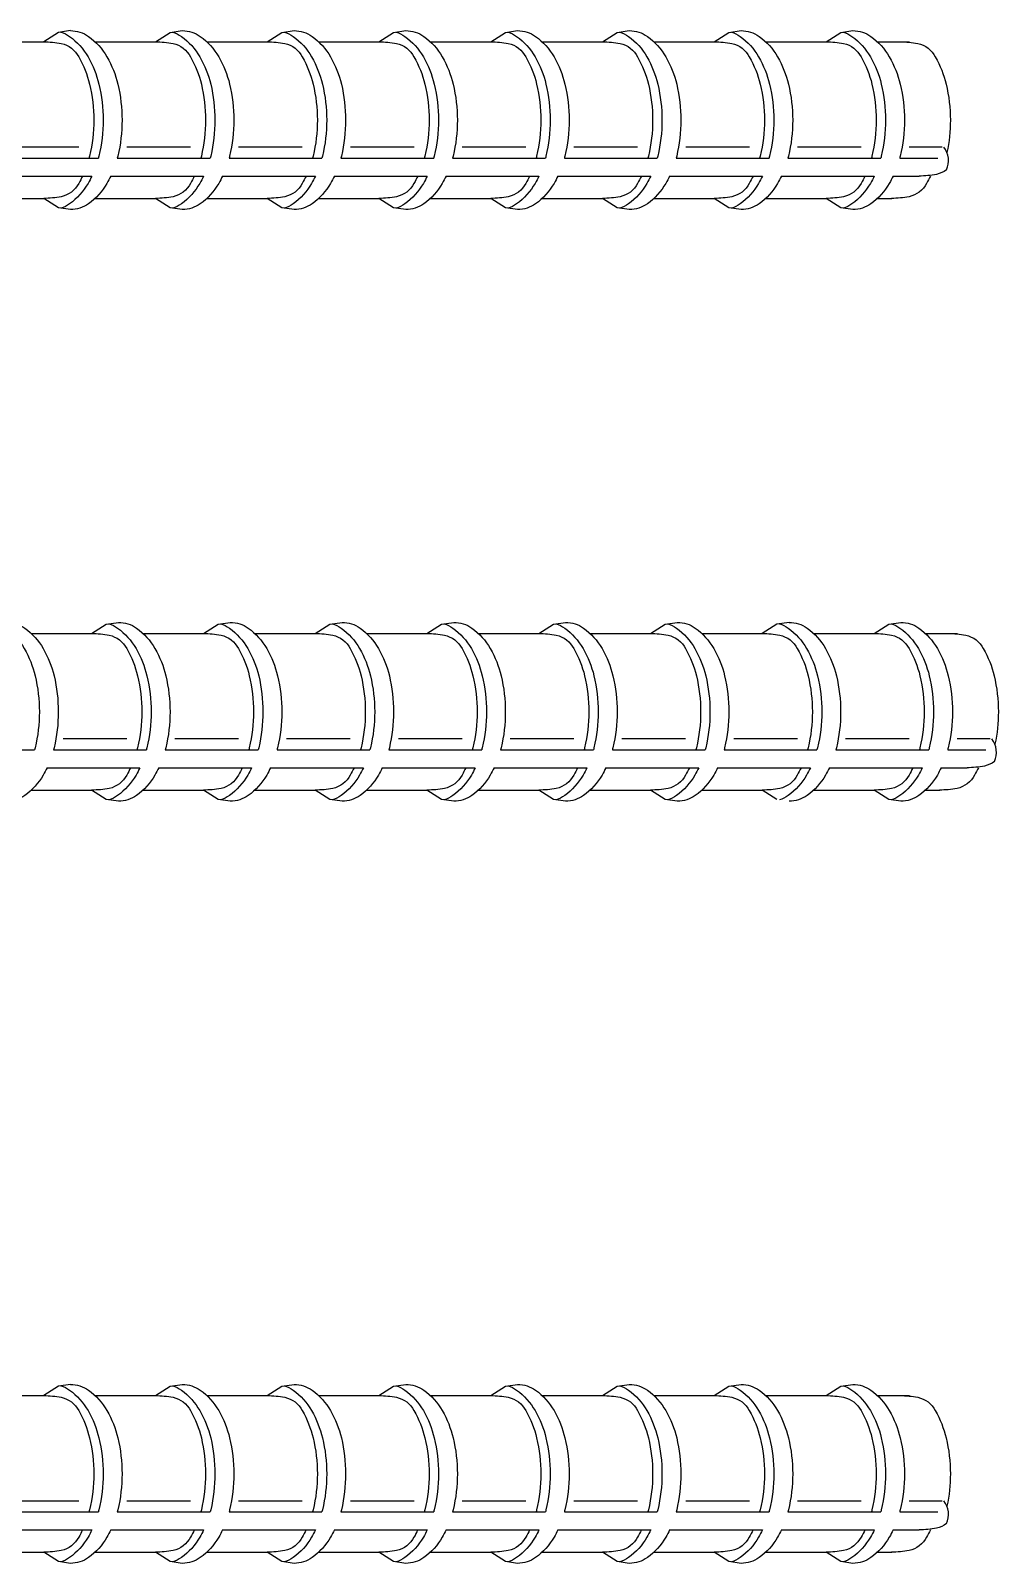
# Model space of a CAD drawing. Header units: millimetres. Extents: x 0 to 10247, y 0 to 6989.
# Drawn here: x 7915 to 10247, y 2 to 3693 of the extents above; entities that cross this region are included whole.
import ezdxf

# ---------------------------------------------------------------- set-up
doc = ezdxf.new("R2010")
doc.units = ezdxf.units.MM
doc.layers.add('4', color=4, linetype='Continuous')

msp = doc.modelspace()

# ---------------------------------------------------------------- linework, layer by layer
at = {"layer": '4'}
for p, q in [((8010.8, 3692.9), (7981.5, 3688.7)), ((7800.6, 3665.9), (7946.7, 3665.9)), ((7981.5, 3688.7), (7946.2, 3665.9)), ((8070, 3665.9), (8216, 3665.9)), ((8339.3, 3665.9), (8485.3, 3665.9)), ((8608.6, 3665.9), (8754.6, 3665.9)), ((8877.9, 3665.9), (9024, 3665.9)), ((9147.3, 3665.9), (9293.3, 3665.9)), ((9416.6, 3665.9), (9562.6, 3665.9)), ((9685.9, 3665.9), (9831.9, 3665.9)), ((9955.2, 3665.9), (10032.8, 3665.9)), ((7877.3, 3412.8), (8030.7, 3412.8)), ((8146.6, 3412.8), (8300.1, 3412.8)), ((8415.9, 3412.8), (8569.4, 3412.8)), ((8685.3, 3412.8), (8838.7, 3412.8)), ((8954.6, 3412.8), (9108, 3412.8)), ((9223.9, 3412.8), (9377.4, 3412.8)), ((9493.2, 3412.8), (9646.7, 3412.8)), ((9762.6, 3412.8), (9916, 3412.8)), ((10031.9, 3412.8), (10111, 3412.8)), ((7854.3, 3385.8), (8078, 3385.8)), ((8123.6, 3385.8), (8347.4, 3385.8)), ((8392.9, 3385.8), (8616.7, 3385.8)), ((8662.2, 3385.8), (8886, 3385.8)), ((8931.6, 3385.8), (9155.3, 3385.8)), ((9200.9, 3385.8), (9424.7, 3385.8)), ((9470.2, 3385.8), (9694, 3385.8)), ((9739.5, 3385.8), (9963.3, 3385.8)), ((10008.9, 3385.8), (10100.5, 3385.8)), ((7838.6, 3342.7), (8062.4, 3342.7)), ((8107.9, 3342.7), (8331.7, 3342.7)), ((8377.2, 3342.7), (8601, 3342.7)), ((8646.6, 3342.7), (8870.3, 3342.7)), ((8915.9, 3342.7), (9139.7, 3342.7)), ((9185.2, 3342.7), (9409, 3342.7)), ((9454.5, 3342.7), (9678.3, 3342.7)), ((9723.9, 3342.7), (9947.6, 3342.7)), ((9993.2, 3342.7), (10055.5, 3342.7)), ((7800.6, 3288.9), (7946.7, 3288.9)), ((7981.5, 3266.1), (7946.2, 3288.9)), ((8070, 3288.9), (8216, 3288.9)), ((8339.3, 3288.9), (8485.3, 3288.9)), ((8608.6, 3288.9), (8754.6, 3288.9)), ((8877.9, 3288.9), (9024, 3288.9)), ((9147.3, 3288.9), (9293.3, 3288.9)), ((9416.6, 3288.9), (9562.6, 3288.9)), ((9685.9, 3288.9), (9831.9, 3288.9)), ((9955.2, 3288.9), (9989.7, 3288.9)), ((8010.8, 3261.9), (7981.5, 3266.1)), ((9713.1, 2263.7), (9677.7, 2240.9)), ((9742.4, 2267.9), (9713.1, 2263.7)), ((7916.3, 2240.9), (8062.3, 2240.9)), ((8185.6, 2240.9), (8331.6, 2240.9)), ((8454.9, 2240.9), (8600.9, 2240.9)), ((8724.2, 2240.9), (8870.3, 2240.9)), ((8993.6, 2240.9), (9139.6, 2240.9)), ((9262.9, 2240.9), (9408.9, 2240.9)), ((9532.2, 2240.9), (9678.2, 2240.9)), ((9801.5, 2240.9), (9947.6, 2240.9)), ((10070.9, 2240.9), (10148.4, 2240.9)), ((7700.6, 1960.8), (7924.3, 1960.8)), ((7969.9, 1960.8), (8193.7, 1960.8)), ((7992.9, 1987.8), (8146.4, 1987.8)), ((8239.2, 1960.8), (8463, 1960.8)), ((8262.2, 1987.8), (8415.7, 1987.8)), ((8508.5, 1960.8), (8732.3, 1960.8)), ((8531.6, 1987.8), (8685, 1987.8)), ((8777.9, 1960.8), (9001.6, 1960.8)), ((8800.9, 1987.8), (8954.3, 1987.8)), ((9047.2, 1960.8), (9271, 1960.8)), ((9070.2, 1987.8), (9223.7, 1987.8)), ((9316.5, 1960.8), (9540.3, 1960.8)), ((9339.5, 1987.8), (9493, 1987.8)), ((9585.8, 1960.8), (9809.6, 1960.8)), ((9608.9, 1987.8), (9762.3, 1987.8)), ((9855.2, 1960.8), (10078.9, 1960.8)), ((9878.2, 1987.8), (10031.6, 1987.8)), ((10124.5, 1960.8), (10216.2, 1960.8)), ((10147.5, 1987.8), (10226.7, 1987.8)), ((7954.2, 1917.7), (8178, 1917.7)), ((8223.5, 1917.7), (8447.3, 1917.7)), ((8492.9, 1917.7), (8716.6, 1917.7)), ((8762.2, 1917.7), (8986, 1917.7)), ((9031.5, 1917.7), (9255.3, 1917.7)), ((9300.8, 1917.7), (9524.6, 1917.7)), ((9570.2, 1917.7), (9793.9, 1917.7)), ((9839.5, 1917.7), (10063.3, 1917.7)), ((10108.8, 1917.7), (10171.1, 1917.7)), ((7916.3, 1863.9), (8062.3, 1863.9)), ((8185.6, 1863.9), (8331.6, 1863.9)), ((8454.9, 1863.9), (8600.9, 1863.9)), ((8724.2, 1863.9), (8870.3, 1863.9)), ((8993.6, 1863.9), (9139.6, 1863.9)), ((9262.9, 1863.9), (9408.9, 1863.9)), ((9532.2, 1863.9), (9678.2, 1863.9)), ((9713.1, 1841.1), (9677.7, 1863.9)), ((9801.5, 1863.9), (9947.6, 1863.9)), ((10070.9, 1863.9), (10105.3, 1863.9)), ((7981.5, 428.4), (7946.2, 405.6)), ((8010.8, 432.6), (7981.5, 428.4)), ((7800.6, 405.6), (7946.7, 405.6)), ((8070, 405.6), (8216, 405.6)), ((8339.3, 405.6), (8485.3, 405.6)), ((8608.6, 405.6), (8754.6, 405.6)), ((8877.9, 405.6), (9024, 405.6)), ((9147.3, 405.6), (9293.3, 405.6)), ((9416.6, 405.6), (9562.6, 405.6)), ((9685.9, 405.6), (9831.9, 405.6)), ((9955.2, 405.6), (10032.8, 405.6)), ((7877.3, 152.5), (8030.7, 152.5)), ((8146.6, 152.5), (8300.1, 152.5)), ((8415.9, 152.5), (8569.4, 152.5)), ((8685.3, 152.5), (8838.7, 152.5)), ((8954.6, 152.5), (9108, 152.5)), ((9223.9, 152.5), (9377.4, 152.5)), ((9493.2, 152.5), (9646.7, 152.5)), ((9762.6, 152.5), (9916, 152.5)), ((10031.9, 152.5), (10111, 152.5)), ((7854.3, 125.5), (8078, 125.5)), ((8123.6, 125.5), (8347.4, 125.5)), ((8392.9, 125.5), (8616.7, 125.5)), ((8662.2, 125.5), (8886, 125.5)), ((8931.6, 125.5), (9155.3, 125.5)), ((9200.9, 125.5), (9424.7, 125.5)), ((9470.2, 125.5), (9694, 125.5)), ((9739.5, 125.5), (9963.3, 125.5)), ((10008.9, 125.5), (10100.5, 125.5)), ((7838.6, 82.4), (8062.4, 82.4)), ((8107.9, 82.4), (8331.7, 82.4)), ((8377.2, 82.4), (8601, 82.4)), ((8646.6, 82.4), (8870.3, 82.4)), ((8915.9, 82.4), (9139.7, 82.4)), ((9185.2, 82.4), (9409, 82.4)), ((9454.5, 82.4), (9678.3, 82.4)), ((9723.9, 82.4), (9947.6, 82.4)), ((9993.2, 82.4), (10055.5, 82.4)), ((7800.6, 28.6), (7946.7, 28.6)), ((7981.5, 5.8), (7946.2, 28.6)), ((8010.8, 1.6), (7981.5, 5.8)), ((8070, 28.6), (8216, 28.6)), ((8339.3, 28.6), (8485.3, 28.6)), ((8608.6, 28.6), (8754.6, 28.6)), ((8877.9, 28.6), (9024, 28.6)), ((9147.3, 28.6), (9293.3, 28.6)), ((9416.6, 28.6), (9562.6, 28.6)), ((9685.9, 28.6), (9831.9, 28.6)), ((9955.2, 28.6), (9989.7, 28.6))]:
    msp.add_line(p, q, dxfattribs=at)
for points in [[(8010.8, 3692.9, -0.156984), (8054.2, 3678.9, -0.106606), (8098.7, 3629.8, -0.072284), (8124.9, 3563.9, -0.05869), (8135, 3477.4, -0.05869), (8124.9, 3390.9, -0.005285), (8123.6, 3385.8, -0.106606)], [(8215.5, 3665.9), (8250.8, 3688.7), (8280.1, 3692.9, -0.156984), (8323.5, 3678.9, -0.106606), (8368, 3629.8, -0.072284), (8394.2, 3563.9, -0.05869), (8404.4, 3477.4, -0.05869), (8394.2, 3390.9, -0.005285), (8392.9, 3385.8, -0.106606)], [(8484.8, 3665.9), (8520.2, 3688.7), (8549.4, 3692.9, -0.156984), (8592.8, 3678.9, -0.106606), (8637.3, 3629.8, -0.072284), (8663.5, 3563.9, -0.05869), (8673.7, 3477.4, -0.05869), (8663.5, 3390.9, -0.005285), (8662.2, 3385.8, -0.106606)], [(8754.1, 3665.9), (8789.5, 3688.7), (8818.8, 3692.9, -0.156984), (8862.2, 3678.9, -0.106606), (8906.6, 3629.8, -0.072284), (8932.8, 3563.9, -0.05869), (8943, 3477.4, -0.05869), (8932.8, 3390.9, -0.005285), (8931.6, 3385.8, -0.106606)], [(9023.5, 3665.9), (9058.8, 3688.7), (9088.1, 3692.9, -0.156984), (9131.5, 3678.9, -0.106606), (9176, 3629.8, -0.072284), (9202.2, 3563.9, -0.05869), (9212.3, 3477.4, -0.05869), (9202.2, 3390.9, -0.005285), (9200.9, 3385.8, -0.106606)], [(9292.8, 3665.9), (9328.1, 3688.7), (9357.4, 3692.9, -0.156984), (9400.8, 3678.9, -0.106606), (9445.3, 3629.8, -0.072284), (9471.5, 3563.9, -0.05869), (9481.7, 3477.4, -0.05869), (9471.5, 3390.9, -0.005285), (9470.2, 3385.8, -0.106606)], [(9562.1, 3665.9), (9597.5, 3688.7), (9626.7, 3692.9, -0.156984), (9670.1, 3678.9, -0.106606), (9714.6, 3629.8, -0.072284), (9740.8, 3563.9, -0.05869), (9751, 3477.4, -0.05869), (9740.8, 3390.9, -0.005285), (9739.5, 3385.8, -0.106606)], [(9831.4, 3665.9), (9866.8, 3688.7), (9896.1, 3692.9, -0.156984), (9939.5, 3678.9, -0.106606), (9983.9, 3629.8, -0.072284), (10010.1, 3563.9, -0.05869), (10020.3, 3477.4, -0.05869), (10010.1, 3390.9, -0.005285), (10008.9, 3385.8, -0.106606)], [(7946.2, 3665.9, -0.047901), (7988.5, 3661.9, -0.22525), (8030.6, 3629.8, -0.072284), (8056.8, 3563.9, -0.05869), (8066.9, 3477.4, -0.05869), (8056.8, 3390.9, -0.005285), (8055.5, 3385.8, -0.22525)], [(7987.3, 3689.5, -0.080536), (8008.6, 3678.9, -0.106606), (8053.1, 3629.8, -0.072284), (8079.3, 3563.9, -0.05869), (8089.5, 3477.4, -0.05869), (8079.3, 3390.9, -0.005285), (8078, 3385.8, -0.106606)], [(8215.5, 3665.9, -0.047901), (8257.9, 3661.9, -0.22525), (8299.9, 3629.8, -0.072284), (8326.1, 3563.9, -0.05869), (8336.3, 3477.4, -0.05869), (8326.1, 3390.9, -0.005285), (8324.8, 3385.8, -0.22525)], [(8256.6, 3689.5, -0.080536), (8278, 3678.9, -0.106606), (8322.4, 3629.8, -0.072284), (8348.6, 3563.9, -0.05869), (8358.8, 3477.4, -0.05869), (8348.6, 3390.9, -0.005285), (8347.4, 3385.8, -0.106606)], [(8484.8, 3665.9, -0.047901), (8527.2, 3661.9, -0.22525), (8569.2, 3629.8, -0.072284), (8595.4, 3563.9, -0.05869), (8605.6, 3477.4, -0.05869), (8595.4, 3390.9, -0.005285), (8594.1, 3385.8, -0.22525)], [(8526, 3689.5, -0.080536), (8547.3, 3678.9, -0.106606), (8591.7, 3629.8, -0.072284), (8617.9, 3563.9, -0.05869), (8628.1, 3477.4, -0.05869), (8617.9, 3390.9, -0.005285), (8616.7, 3385.8, -0.106606)], [(8754.1, 3665.9, -0.047901), (8796.5, 3661.9, -0.22525), (8838.5, 3629.8, -0.072284), (8864.7, 3563.9, -0.05869), (8874.9, 3477.4, -0.05869), (8864.7, 3390.9, -0.005285), (8863.5, 3385.8, -0.22525)], [(8795.3, 3689.5, -0.080536), (8816.6, 3678.9, -0.106606), (8861.1, 3629.8, -0.072284), (8887.3, 3563.9, -0.05869), (8897.5, 3477.4, -0.05869), (8887.3, 3390.9, -0.005285), (8886, 3385.8, -0.106606)], [(9023.5, 3665.9, -0.047901), (9065.8, 3661.9, -0.22525), (9107.9, 3629.8, -0.072284), (9134.1, 3563.9, -0.05869), (9144.2, 3477.4, -0.05869), (9134.1, 3390.9, -0.005285), (9132.8, 3385.8, -0.22525)], [(9064.6, 3689.5, -0.080536), (9085.9, 3678.9, -0.106606), (9130.4, 3629.8, -0.072284), (9156.6, 3563.9, -0.05869), (9166.8, 3477.4, -0.05869), (9156.6, 3390.9, -0.005285), (9155.3, 3385.8, -0.106606)], [(9292.8, 3665.9, -0.047901), (9335.2, 3661.9, -0.22525), (9377.2, 3629.8, -0.072284), (9403.4, 3563.9, -0.05869), (9413.6, 3477.4, -0.05869), (9403.4, 3390.9, -0.005285), (9402.1, 3385.8, -0.22525)], [(9333.9, 3689.5, -0.080536), (9355.3, 3678.9, -0.106606), (9399.7, 3629.8, -0.072284), (9425.9, 3563.9, -0.05869), (9436.1, 3477.4, -0.05869), (9425.9, 3390.9, -0.005285), (9424.7, 3385.8, -0.106606)], [(9562.1, 3665.9, -0.047901), (9604.5, 3661.9, -0.22525), (9646.5, 3629.8, -0.072284), (9672.7, 3563.9, -0.05869), (9682.9, 3477.4, -0.05869), (9672.7, 3390.9, -0.005285), (9671.4, 3385.8, -0.22525)], [(9603.3, 3689.5, -0.080536), (9624.6, 3678.9, -0.106606), (9669, 3629.8, -0.072284), (9695.2, 3563.9, -0.05869), (9705.4, 3477.4, -0.05869), (9695.2, 3390.9, -0.005285), (9694, 3385.8, -0.106606)], [(9831.4, 3665.9, -0.047901), (9873.8, 3661.9, -0.22525), (9915.8, 3629.8, -0.072284), (9942, 3563.9, -0.05869), (9952.2, 3477.4, -0.05869), (9942, 3390.9, -0.005285), (9940.8, 3385.8, -0.22525)], [(9872.6, 3689.5, -0.080536), (9893.9, 3678.9, -0.106606), (9938.4, 3629.8, -0.072284), (9964.6, 3563.9, -0.05869), (9974.8, 3477.4, -0.05869), (9964.6, 3390.9, -0.005285), (9963.3, 3385.8, -0.106606)], [(10010.2, 3665.9, -0.047901), (10052.6, 3661.9, -0.22525), (10094.6, 3629.8, -0.072284), (10120.8, 3563.9, -0.05869), (10131, 3477.4, -0.052901), (10122.7, 3399.3, -0.013601)], [(8039.8, 3342.7, -0.020276), (8030.6, 3325.1, -0.22525), (7988.5, 3292.9, -0.047901), (7946.2, 3288.9)], [(8062.4, 3342.7, -0.020276), (8053.1, 3325.1, -0.106606), (8008.6, 3275.9, -0.080536), (7987.3, 3265.3, -0.156984)], [(8107.9, 3342.7, -0.020276), (8098.7, 3325.1, -0.106606), (8054.2, 3275.9, -0.156984), (8010.8, 3261.9, -0.156984)], [(8309.1, 3342.7, -0.020276), (8299.9, 3325.1, -0.22525), (8257.9, 3292.9, -0.047901), (8215.5, 3288.9)], [(8377.2, 3342.7, -0.020276), (8368, 3325.1, -0.106606), (8323.5, 3275.9, -0.156984), (8280.1, 3261.9), (8250.8, 3266.1), (8215.5, 3288.9)], [(8331.7, 3342.7, -0.020276), (8322.4, 3325.1, -0.106606), (8278, 3275.9, -0.080536), (8256.6, 3265.3, -0.156984)], [(8578.5, 3342.7, -0.020276), (8569.2, 3325.1, -0.22525), (8527.2, 3292.9, -0.047901), (8484.8, 3288.9)], [(8646.6, 3342.7, -0.020276), (8637.3, 3325.1, -0.106606), (8592.8, 3275.9, -0.156984), (8549.4, 3261.9), (8520.2, 3266.1), (8484.8, 3288.9)], [(8601, 3342.7, -0.020276), (8591.7, 3325.1, -0.106606), (8547.3, 3275.9, -0.080536), (8526, 3265.3, -0.156984)], [(8915.9, 3342.7, -0.020276), (8906.6, 3325.1, -0.106606), (8862.2, 3275.9, -0.156984), (8818.8, 3261.9), (8789.5, 3266.1), (8754.1, 3288.9)], [(8847.8, 3342.7, -0.020276), (8838.5, 3325.1, -0.22525), (8796.5, 3292.9, -0.047901), (8754.1, 3288.9)], [(8870.3, 3342.7, -0.020276), (8861.1, 3325.1, -0.106606), (8816.6, 3275.9, -0.080536), (8795.3, 3265.3, -0.156984)], [(9117.1, 3342.7, -0.020276), (9107.9, 3325.1, -0.22525), (9065.8, 3292.9, -0.047901), (9023.5, 3288.9)], [(9185.2, 3342.7, -0.020276), (9176, 3325.1, -0.106606), (9131.5, 3275.9, -0.156984), (9088.1, 3261.9), (9058.8, 3266.1), (9023.5, 3288.9)], [(9139.7, 3342.7, -0.020276), (9130.4, 3325.1, -0.106606), (9085.9, 3275.9, -0.080536), (9064.6, 3265.3, -0.156984)], [(9454.5, 3342.7, -0.020276), (9445.3, 3325.1, -0.106606), (9400.8, 3275.9, -0.156984), (9357.4, 3261.9), (9328.1, 3266.1), (9292.8, 3288.9)], [(9386.4, 3342.7, -0.020276), (9377.2, 3325.1, -0.22525), (9335.2, 3292.9, -0.047901), (9292.8, 3288.9)], [(9409, 3342.7, -0.020276), (9399.7, 3325.1, -0.106606), (9355.3, 3275.9, -0.080536), (9333.9, 3265.3, -0.156984)], [(9655.8, 3342.7, -0.020276), (9646.5, 3325.1, -0.22525), (9604.5, 3292.9, -0.047901), (9562.1, 3288.9)], [(9723.9, 3342.7, -0.020276), (9714.6, 3325.1, -0.106606), (9670.1, 3275.9, -0.156984), (9626.7, 3261.9), (9597.5, 3266.1), (9562.1, 3288.9)], [(9678.3, 3342.7, -0.020276), (9669, 3325.1, -0.106606), (9624.6, 3275.9, -0.080536), (9603.3, 3265.3, -0.156984)], [(9925.1, 3342.7, -0.020276), (9915.8, 3325.1, -0.22525), (9873.8, 3292.9, -0.047901), (9831.4, 3288.9)], [(9993.2, 3342.7, -0.020276), (9983.9, 3325.1, -0.106606), (9939.5, 3275.9, -0.156984), (9896.1, 3261.9), (9866.8, 3266.1), (9831.4, 3288.9)], [(9947.6, 3342.7, -0.020276), (9938.4, 3325.1, -0.106606), (9893.9, 3275.9, -0.080536), (9872.6, 3265.3, -0.156984)], [(10082.8, 3342.7, -0.020276), (10073.5, 3325.1, -0.22525), (10031.5, 3292.9, -0.047901), (9989.2, 3288.9)], [(10121.9, 3357.7, -0.108232), (10097.9, 3346.8, -0.047901), (10055.5, 3342.7)], [(7792.5, 2240.9), (7827.8, 2263.7), (7857.1, 2267.9, -0.156984), (7900.5, 2253.9, -0.106606), (7945, 2204.8, -0.072284), (7971.2, 2138.9, -0.05869), (7981.3, 2052.4, -0.05869), (7971.2, 1965.9, -0.005285), (7969.9, 1960.8, -0.106606)], [(7833.6, 2264.5, -0.080536), (7854.9, 2253.9, -0.106606), (7899.4, 2204.8, -0.072284), (7925.6, 2138.9, -0.05869), (7935.8, 2052.4, -0.05869), (7925.6, 1965.9, -0.005285), (7924.3, 1960.8, -0.106606)], [(8061.8, 2240.9), (8097.1, 2263.7), (8126.4, 2267.9, -0.156984), (8169.8, 2253.9, -0.106606), (8214.3, 2204.8, -0.072284), (8240.5, 2138.9, -0.05869), (8250.7, 2052.4, -0.05869), (8240.5, 1965.9, -0.005285), (8239.2, 1960.8, -0.106606)], [(8102.9, 2264.5, -0.080536), (8124.3, 2253.9, -0.106606), (8168.7, 2204.8, -0.072284), (8194.9, 2138.9, -0.05869), (8205.1, 2052.4, -0.05869), (8194.9, 1965.9, -0.005285), (8193.7, 1960.8, -0.106606)], [(8331.1, 2240.9), (8366.5, 2263.7), (8395.7, 2267.9, -0.156984), (8439.1, 2253.9, -0.106606), (8483.6, 2204.8, -0.072284), (8509.8, 2138.9, -0.05869), (8520, 2052.4, -0.05869), (8509.8, 1965.9, -0.005285), (8508.5, 1960.8, -0.106606)], [(8372.3, 2264.5, -0.080536), (8393.6, 2253.9, -0.106606), (8438, 2204.8, -0.072284), (8464.3, 2138.9, -0.05869), (8474.4, 2052.4, -0.05869), (8464.3, 1965.9, -0.005285), (8463, 1960.8, -0.106606)], [(8600.4, 2240.9), (8635.8, 2263.7), (8665.1, 2267.9, -0.156984), (8708.5, 2253.9, -0.106606), (8752.9, 2204.8, -0.072284), (8779.1, 2138.9, -0.05869), (8789.3, 2052.4, -0.05869), (8779.1, 1965.9, -0.005285), (8777.9, 1960.8, -0.106606)], [(8641.6, 2264.5, -0.080536), (8662.9, 2253.9, -0.106606), (8707.4, 2204.8, -0.072284), (8733.6, 2138.9, -0.05869), (8743.8, 2052.4, -0.05869), (8733.6, 1965.9, -0.005285), (8732.3, 1960.8, -0.106606)], [(8869.8, 2240.9), (8905.1, 2263.7), (8934.4, 2267.9, -0.156984), (8977.8, 2253.9, -0.106606), (9022.3, 2204.8, -0.072284), (9048.5, 2138.9, -0.05869), (9058.6, 2052.4, -0.05869), (9048.5, 1965.9, -0.005285), (9047.2, 1960.8, -0.106606)], [(8910.9, 2264.5, -0.080536), (8932.2, 2253.9, -0.106606), (8976.7, 2204.8, -0.072284), (9002.9, 2138.9, -0.05869), (9013.1, 2052.4, -0.05869), (9002.9, 1965.9, -0.005285), (9001.6, 1960.8, -0.106606)], [(9139.1, 2240.9), (9174.4, 2263.7), (9203.7, 2267.9, -0.156984), (9247.1, 2253.9, -0.106606), (9291.6, 2204.8, -0.072284), (9317.8, 2138.9, -0.05869), (9328, 2052.4, -0.05869), (9317.8, 1965.9, -0.005285), (9316.5, 1960.8, -0.106606)], [(9180.2, 2264.5, -0.080536), (9201.6, 2253.9, -0.106606), (9246, 2204.8, -0.072284), (9272.2, 2138.9, -0.05869), (9282.4, 2052.4, -0.05869), (9272.2, 1965.9, -0.005285), (9271, 1960.8, -0.106606)], [(9408.4, 2240.9), (9443.8, 2263.7), (9473, 2267.9, -0.156984), (9516.4, 2253.9, -0.106606), (9560.9, 2204.8, -0.072284), (9587.1, 2138.9, -0.05869), (9597.3, 2052.4, -0.05869), (9587.1, 1965.9, -0.005285), (9585.8, 1960.8, -0.106606)], [(9449.6, 2264.5, -0.080536), (9470.9, 2253.9, -0.106606), (9515.3, 2204.8, -0.072284), (9541.6, 2138.9, -0.05869), (9551.7, 2052.4, -0.05869), (9541.6, 1965.9, -0.005285), (9540.3, 1960.8, -0.106606)], [(9718.9, 2264.5, -0.080536), (9740.2, 2253.9, -0.106606), (9784.7, 2204.8, -0.072284), (9810.9, 2138.9, -0.05869), (9821.1, 2052.4, -0.05869), (9810.9, 1965.9, -0.005285), (9809.6, 1960.8, -0.106606)], [(9742.4, 2267.9, -0.156984), (9785.8, 2253.9, -0.106606), (9830.2, 2204.8, -0.072284), (9856.4, 2138.9, -0.05869), (9866.6, 2052.4, -0.05869), (9856.4, 1965.9, -0.005285), (9855.2, 1960.8, -0.106606)], [(9947.1, 2240.9), (9982.4, 2263.7), (10011.7, 2267.9, -0.156984), (10055.1, 2253.9, -0.106606), (10099.6, 2204.8, -0.072284), (10125.8, 2138.9, -0.05869), (10135.9, 2052.4, -0.05869), (10125.8, 1965.9, -0.005285), (10124.5, 1960.8, -0.106606)], [(9988.2, 2264.5, -0.080536), (10009.5, 2253.9, -0.106606), (10054, 2204.8, -0.072284), (10080.2, 2138.9, -0.05869), (10090.4, 2052.4, -0.05869), (10080.2, 1965.9, -0.005285), (10078.9, 1960.8, -0.106606)], [(8061.8, 2240.9, -0.047901), (8104.2, 2236.9, -0.22525), (8146.2, 2204.8, -0.072284), (8172.4, 2138.9, -0.05869), (8182.6, 2052.4, -0.05869), (8172.4, 1965.9, -0.005285), (8171.1, 1960.8, -0.22525)], [(8331.1, 2240.9, -0.047901), (8373.5, 2236.9, -0.22525), (8415.5, 2204.8, -0.072284), (8441.7, 2138.9, -0.05869), (8451.9, 2052.4, -0.05869), (8441.7, 1965.9, -0.005285), (8440.4, 1960.8, -0.22525)], [(8600.4, 2240.9, -0.047901), (8642.8, 2236.9, -0.22525), (8684.8, 2204.8, -0.072284), (8711, 2138.9, -0.05869), (8721.2, 2052.4, -0.05869), (8711, 1965.9, -0.005285), (8709.8, 1960.8, -0.22525)], [(8869.8, 2240.9, -0.047901), (8912.1, 2236.9, -0.22525), (8954.2, 2204.8, -0.072284), (8980.4, 2138.9, -0.05869), (8990.5, 2052.4, -0.05869), (8980.4, 1965.9, -0.005285), (8979.1, 1960.8, -0.22525)], [(9139.1, 2240.9, -0.047901), (9181.5, 2236.9, -0.22525), (9223.5, 2204.8, -0.072284), (9249.7, 2138.9, -0.05869), (9259.9, 2052.4, -0.05869), (9249.7, 1965.9, -0.005285), (9248.4, 1960.8, -0.22525)], [(9408.4, 2240.9, -0.047901), (9450.8, 2236.9, -0.22525), (9492.8, 2204.8, -0.072284), (9519, 2138.9, -0.05869), (9529.2, 2052.4, -0.05869), (9519, 1965.9, -0.005285), (9517.7, 1960.8, -0.22525)], [(9677.7, 2240.9, -0.047901), (9720.1, 2236.9, -0.22525), (9762.1, 2204.8, -0.072284), (9788.3, 2138.9, -0.05869), (9798.5, 2052.4, -0.05869), (9788.3, 1965.9, -0.005285), (9787.1, 1960.8, -0.22525)], [(9947.1, 2240.9, -0.047901), (9989.4, 2236.9, -0.22525), (10031.5, 2204.8, -0.072284), (10057.7, 2138.9, -0.05869), (10067.8, 2052.4, -0.05869), (10057.7, 1965.9, -0.005285), (10056.4, 1960.8, -0.22525)], [(10125.9, 2240.9, -0.047901), (10168.2, 2236.9, -0.22525), (10210.3, 2204.8, -0.072284), (10236.5, 2138.9, -0.05869), (10246.7, 2052.4, -0.052901), (10238.4, 1974.3, -0.013601)], [(10237.5, 1932.7, -0.108232), (10213.5, 1921.8, -0.047901), (10171.1, 1917.7)], [(7954.2, 1917.7, -0.020276), (7945, 1900.1, -0.106606), (7900.5, 1850.9, -0.156984), (7857.1, 1836.9), (7827.8, 1841.1), (7792.5, 1863.9)], [(8155.4, 1917.7, -0.020276), (8146.2, 1900.1, -0.22525), (8104.2, 1867.9, -0.047901), (8061.8, 1863.9)], [(8223.5, 1917.7, -0.020276), (8214.3, 1900.1, -0.106606), (8169.8, 1850.9, -0.156984), (8126.4, 1836.9), (8097.1, 1841.1), (8061.8, 1863.9)], [(8178, 1917.7, -0.020276), (8168.7, 1900.1, -0.106606), (8124.3, 1850.9, -0.080536), (8102.9, 1840.3, -0.156984)], [(8492.9, 1917.7, -0.020276), (8483.6, 1900.1, -0.106606), (8439.1, 1850.9, -0.156984), (8395.7, 1836.9), (8366.5, 1841.1), (8331.1, 1863.9)], [(8424.8, 1917.7, -0.020276), (8415.5, 1900.1, -0.22525), (8373.5, 1867.9, -0.047901), (8331.1, 1863.9)], [(8447.3, 1917.7, -0.020276), (8438, 1900.1, -0.106606), (8393.6, 1850.9, -0.080536), (8372.3, 1840.3, -0.156984)], [(8762.2, 1917.7, -0.020276), (8752.9, 1900.1, -0.106606), (8708.5, 1850.9, -0.156984), (8665.1, 1836.9), (8635.8, 1841.1), (8600.4, 1863.9)], [(8694.1, 1917.7, -0.020276), (8684.8, 1900.1, -0.22525), (8642.8, 1867.9, -0.047901), (8600.4, 1863.9)], [(8716.6, 1917.7, -0.020276), (8707.4, 1900.1, -0.106606), (8662.9, 1850.9, -0.080536), (8641.6, 1840.3, -0.156984)], [(8963.4, 1917.7, -0.020276), (8954.2, 1900.1, -0.22525), (8912.1, 1867.9, -0.047901), (8869.8, 1863.9)], [(9031.5, 1917.7, -0.020276), (9022.3, 1900.1, -0.106606), (8977.8, 1850.9, -0.156984), (8934.4, 1836.9), (8905.1, 1841.1), (8869.8, 1863.9)], [(8986, 1917.7, -0.020276), (8976.7, 1900.1, -0.106606), (8932.2, 1850.9, -0.080536), (8910.9, 1840.3, -0.156984)], [(9300.8, 1917.7, -0.020276), (9291.6, 1900.1, -0.106606), (9247.1, 1850.9, -0.156984), (9203.7, 1836.9), (9174.4, 1841.1), (9139.1, 1863.9)], [(9232.7, 1917.7, -0.020276), (9223.5, 1900.1, -0.22525), (9181.5, 1867.9, -0.047901), (9139.1, 1863.9)], [(9255.3, 1917.7, -0.020276), (9246, 1900.1, -0.106606), (9201.6, 1850.9, -0.080536), (9180.2, 1840.3, -0.156984)], [(9502.1, 1917.7, -0.020276), (9492.8, 1900.1, -0.22525), (9450.8, 1867.9, -0.047901), (9408.4, 1863.9)], [(9570.2, 1917.7, -0.020276), (9560.9, 1900.1, -0.106606), (9516.4, 1850.9, -0.156984), (9473, 1836.9), (9443.8, 1841.1), (9408.4, 1863.9)], [(9524.6, 1917.7, -0.020276), (9515.3, 1900.1, -0.106606), (9470.9, 1850.9, -0.080536), (9449.6, 1840.3, -0.156984)], [(9771.4, 1917.7, -0.020276), (9762.1, 1900.1, -0.22525), (9720.1, 1867.9, -0.047901), (9677.7, 1863.9)], [(9793.9, 1917.7, -0.020276), (9784.7, 1900.1, -0.106606), (9740.2, 1850.9, -0.080536), (9718.9, 1840.3, -0.156984)], [(9839.5, 1917.7, -0.020276), (9830.2, 1900.1, -0.106606), (9785.8, 1850.9, -0.156984), (9742.4, 1836.9, -0.156984)], [(10040.7, 1917.7, -0.020276), (10031.5, 1900.1, -0.22525), (9989.4, 1867.9, -0.047901), (9947.1, 1863.9)], [(10108.8, 1917.7, -0.020276), (10099.6, 1900.1, -0.106606), (10055.1, 1850.9, -0.156984), (10011.7, 1836.9), (9982.4, 1841.1), (9947.1, 1863.9)], [(10063.3, 1917.7, -0.020276), (10054, 1900.1, -0.106606), (10009.5, 1850.9, -0.080536), (9988.2, 1840.3, -0.156984)], [(10198.4, 1917.7, -0.020276), (10189.2, 1900.1, -0.22525), (10147.2, 1867.9, -0.047901), (10104.8, 1863.9)], [(7987.3, 429.2, -0.080536), (8008.6, 418.6, -0.106606), (8053.1, 369.4, -0.072284), (8079.3, 303.6, -0.05869), (8089.5, 217.1, -0.05869), (8079.3, 130.6, -0.005285), (8078, 125.5, -0.106606)], [(8010.8, 432.6, -0.156984), (8054.2, 418.6, -0.106606), (8098.7, 369.4, -0.072284), (8124.9, 303.6, -0.05869), (8135, 217.1, -0.05869), (8124.9, 130.6, -0.005285), (8123.6, 125.5, -0.106606)], [(8215.5, 405.6), (8250.8, 428.4), (8280.1, 432.6, -0.156984), (8323.5, 418.6, -0.106606), (8368, 369.4, -0.072284), (8394.2, 303.6, -0.05869), (8404.4, 217.1, -0.05869), (8394.2, 130.6, -0.005285), (8392.9, 125.5, -0.106606)], [(8256.6, 429.2, -0.080536), (8278, 418.6, -0.106606), (8322.4, 369.4, -0.072284), (8348.6, 303.6, -0.05869), (8358.8, 217.1, -0.05869), (8348.6, 130.6, -0.005285), (8347.4, 125.5, -0.106606)], [(8484.8, 405.6), (8520.2, 428.4), (8549.4, 432.6, -0.156984), (8592.8, 418.6, -0.106606), (8637.3, 369.4, -0.072284), (8663.5, 303.6, -0.05869), (8673.7, 217.1, -0.05869), (8663.5, 130.6, -0.005285), (8662.2, 125.5, -0.106606)], [(8526, 429.2, -0.080536), (8547.3, 418.6, -0.106606), (8591.7, 369.4, -0.072284), (8617.9, 303.6, -0.05869), (8628.1, 217.1, -0.05869), (8617.9, 130.6, -0.005285), (8616.7, 125.5, -0.106606)], [(8754.1, 405.6), (8789.5, 428.4), (8818.8, 432.6, -0.156984), (8862.2, 418.6, -0.106606), (8906.6, 369.4, -0.072284), (8932.8, 303.6, -0.05869), (8943, 217.1, -0.05869), (8932.8, 130.6, -0.005285), (8931.6, 125.5, -0.106606)], [(8795.3, 429.2, -0.080536), (8816.6, 418.6, -0.106606), (8861.1, 369.4, -0.072284), (8887.3, 303.6, -0.05869), (8897.5, 217.1, -0.05869), (8887.3, 130.6, -0.005285), (8886, 125.5, -0.106606)], [(9023.5, 405.6), (9058.8, 428.4), (9088.1, 432.6, -0.156984), (9131.5, 418.6, -0.106606), (9176, 369.4, -0.072284), (9202.2, 303.6, -0.05869), (9212.3, 217.1, -0.05869), (9202.2, 130.6, -0.005285), (9200.9, 125.5, -0.106606)], [(9064.6, 429.2, -0.080536), (9085.9, 418.6, -0.106606), (9130.4, 369.4, -0.072284), (9156.6, 303.6, -0.05869), (9166.8, 217.1, -0.05869), (9156.6, 130.6, -0.005285), (9155.3, 125.5, -0.106606)], [(9292.8, 405.6), (9328.1, 428.4), (9357.4, 432.6, -0.156984), (9400.8, 418.6, -0.106606), (9445.3, 369.4, -0.072284), (9471.5, 303.6, -0.05869), (9481.7, 217.1, -0.05869), (9471.5, 130.6, -0.005285), (9470.2, 125.5, -0.106606)], [(9333.9, 429.2, -0.080536), (9355.3, 418.6, -0.106606), (9399.7, 369.4, -0.072284), (9425.9, 303.6, -0.05869), (9436.1, 217.1, -0.05869), (9425.9, 130.6, -0.005285), (9424.7, 125.5, -0.106606)], [(9562.1, 405.6), (9597.5, 428.4), (9626.7, 432.6, -0.156984), (9670.1, 418.6, -0.106606), (9714.6, 369.4, -0.072284), (9740.8, 303.6, -0.05869), (9751, 217.1, -0.05869), (9740.8, 130.6, -0.005285), (9739.5, 125.5, -0.106606)], [(9603.3, 429.2, -0.080536), (9624.6, 418.6, -0.106606), (9669, 369.4, -0.072284), (9695.2, 303.6, -0.05869), (9705.4, 217.1, -0.05869), (9695.2, 130.6, -0.005285), (9694, 125.5, -0.106606)], [(9831.4, 405.6), (9866.8, 428.4), (9896.1, 432.6, -0.156984), (9939.5, 418.6, -0.106606), (9983.9, 369.4, -0.072284), (10010.1, 303.6, -0.05869), (10020.3, 217.1, -0.05869), (10010.1, 130.6, -0.005285), (10008.9, 125.5, -0.106606)], [(9872.6, 429.2, -0.080536), (9893.9, 418.6, -0.106606), (9938.4, 369.4, -0.072284), (9964.6, 303.6, -0.05869), (9974.8, 217.1, -0.05869), (9964.6, 130.6, -0.005285), (9963.3, 125.5, -0.106606)], [(7946.2, 405.6, -0.047901), (7988.5, 401.6, -0.22525), (8030.6, 369.4, -0.072284), (8056.8, 303.6, -0.05869), (8066.9, 217.1, -0.05869), (8056.8, 130.6, -0.005285), (8055.5, 125.5, -0.22525)], [(8215.5, 405.6, -0.047901), (8257.9, 401.6, -0.22525), (8299.9, 369.4, -0.072284), (8326.1, 303.6, -0.05869), (8336.3, 217.1, -0.05869), (8326.1, 130.6, -0.005285), (8324.8, 125.5, -0.22525)], [(8484.8, 405.6, -0.047901), (8527.2, 401.6, -0.22525), (8569.2, 369.4, -0.072284), (8595.4, 303.6, -0.05869), (8605.6, 217.1, -0.05869), (8595.4, 130.6, -0.005285), (8594.1, 125.5, -0.22525)], [(8754.1, 405.6, -0.047901), (8796.5, 401.6, -0.22525), (8838.5, 369.4, -0.072284), (8864.7, 303.6, -0.05869), (8874.9, 217.1, -0.05869), (8864.7, 130.6, -0.005285), (8863.5, 125.5, -0.22525)], [(9023.5, 405.6, -0.047901), (9065.8, 401.6, -0.22525), (9107.9, 369.4, -0.072284), (9134.1, 303.6, -0.05869), (9144.2, 217.1, -0.05869), (9134.1, 130.6, -0.005285), (9132.8, 125.5, -0.22525)], [(9292.8, 405.6, -0.047901), (9335.2, 401.6, -0.22525), (9377.2, 369.4, -0.072284), (9403.4, 303.6, -0.05869), (9413.6, 217.1, -0.05869), (9403.4, 130.6, -0.005285), (9402.1, 125.5, -0.22525)], [(9562.1, 405.6, -0.047901), (9604.5, 401.6, -0.22525), (9646.5, 369.4, -0.072284), (9672.7, 303.6, -0.05869), (9682.9, 217.1, -0.05869), (9672.7, 130.6, -0.005285), (9671.4, 125.5, -0.22525)], [(9831.4, 405.6, -0.047901), (9873.8, 401.6, -0.22525), (9915.8, 369.4, -0.072284), (9942, 303.6, -0.05869), (9952.2, 217.1, -0.05869), (9942, 130.6, -0.005285), (9940.8, 125.5, -0.22525)], [(10010.2, 405.6, -0.047901), (10052.6, 401.6, -0.22525), (10094.6, 369.4, -0.072284), (10120.8, 303.6, -0.05869), (10131, 217.1, -0.052901), (10122.7, 139, -0.013601)], [(8039.8, 82.4, -0.020276), (8030.6, 64.7, -0.22525), (7988.5, 32.6, -0.047901), (7946.2, 28.6)], [(8062.4, 82.4, -0.020276), (8053.1, 64.7, -0.106606), (8008.6, 15.6, -0.080536), (7987.3, 5, -0.156984)], [(8107.9, 82.4, -0.020276), (8098.7, 64.7, -0.106606), (8054.2, 15.6, -0.156984), (8010.8, 1.6, -0.156984)], [(8377.2, 82.4, -0.020276), (8368, 64.7, -0.106606), (8323.5, 15.6, -0.156984), (8280.1, 1.6), (8250.8, 5.8), (8215.5, 28.6)], [(8309.1, 82.4, -0.020276), (8299.9, 64.7, -0.22525), (8257.9, 32.6, -0.047901), (8215.5, 28.6)], [(8331.7, 82.4, -0.020276), (8322.4, 64.7, -0.106606), (8278, 15.6, -0.080536), (8256.6, 5, -0.156984)], [(8646.6, 82.4, -0.020276), (8637.3, 64.7, -0.106606), (8592.8, 15.6, -0.156984), (8549.4, 1.6), (8520.2, 5.8), (8484.8, 28.6)], [(8578.5, 82.4, -0.020276), (8569.2, 64.7, -0.22525), (8527.2, 32.6, -0.047901), (8484.8, 28.6)], [(8601, 82.4, -0.020276), (8591.7, 64.7, -0.106606), (8547.3, 15.6, -0.080536), (8526, 5, -0.156984)], [(8915.9, 82.4, -0.020276), (8906.6, 64.7, -0.106606), (8862.2, 15.6, -0.156984), (8818.8, 1.6), (8789.5, 5.8), (8754.1, 28.6)], [(8847.8, 82.4, -0.020276), (8838.5, 64.7, -0.22525), (8796.5, 32.6, -0.047901), (8754.1, 28.6)], [(8870.3, 82.4, -0.020276), (8861.1, 64.7, -0.106606), (8816.6, 15.6, -0.080536), (8795.3, 5, -0.156984)], [(9185.2, 82.4, -0.020276), (9176, 64.7, -0.106606), (9131.5, 15.6, -0.156984), (9088.1, 1.6), (9058.8, 5.8), (9023.5, 28.6)], [(9117.1, 82.4, -0.020276), (9107.9, 64.7, -0.22525), (9065.8, 32.6, -0.047901), (9023.5, 28.6)], [(9139.7, 82.4, -0.020276), (9130.4, 64.7, -0.106606), (9085.9, 15.6, -0.080536), (9064.6, 5, -0.156984)], [(9386.4, 82.4, -0.020276), (9377.2, 64.7, -0.22525), (9335.2, 32.6, -0.047901), (9292.8, 28.6)], [(9454.5, 82.4, -0.020276), (9445.3, 64.7, -0.106606), (9400.8, 15.6, -0.156984), (9357.4, 1.6), (9328.1, 5.8), (9292.8, 28.6)], [(9409, 82.4, -0.020276), (9399.7, 64.7, -0.106606), (9355.3, 15.6, -0.080536), (9333.9, 5, -0.156984)], [(9723.9, 82.4, -0.020276), (9714.6, 64.7, -0.106606), (9670.1, 15.6, -0.156984), (9626.7, 1.6), (9597.5, 5.8), (9562.1, 28.6)], [(9655.8, 82.4, -0.020276), (9646.5, 64.7, -0.22525), (9604.5, 32.6, -0.047901), (9562.1, 28.6)], [(9678.3, 82.4, -0.020276), (9669, 64.7, -0.106606), (9624.6, 15.6, -0.080536), (9603.3, 5, -0.156984)], [(9925.1, 82.4, -0.020276), (9915.8, 64.7, -0.22525), (9873.8, 32.6, -0.047901), (9831.4, 28.6)], [(9993.2, 82.4, -0.020276), (9983.9, 64.7, -0.106606), (9939.5, 15.6, -0.156984), (9896.1, 1.6), (9866.8, 5.8), (9831.4, 28.6)], [(9947.6, 82.4, -0.020276), (9938.4, 64.7, -0.106606), (9893.9, 15.6, -0.080536), (9872.6, 5, -0.156984)], [(10082.8, 82.4, -0.020276), (10073.5, 64.7, -0.22525), (10031.5, 32.6, -0.047901), (9989.2, 28.6)], [(10121.9, 97.4, -0.108232), (10097.9, 86.4, -0.047901), (10055.5, 82.4)]]:
    msp.add_lwpolyline(points, format="xyb", dxfattribs=at)
for centre in [(10072.3, 3379.5), (10187.9, 1954.5), (10072.3, 119.1)]:
    msp.add_arc(centre, 54.2, 336.2866, 37.3259, dxfattribs=at)

doc.saveas('drawing.dxf')
